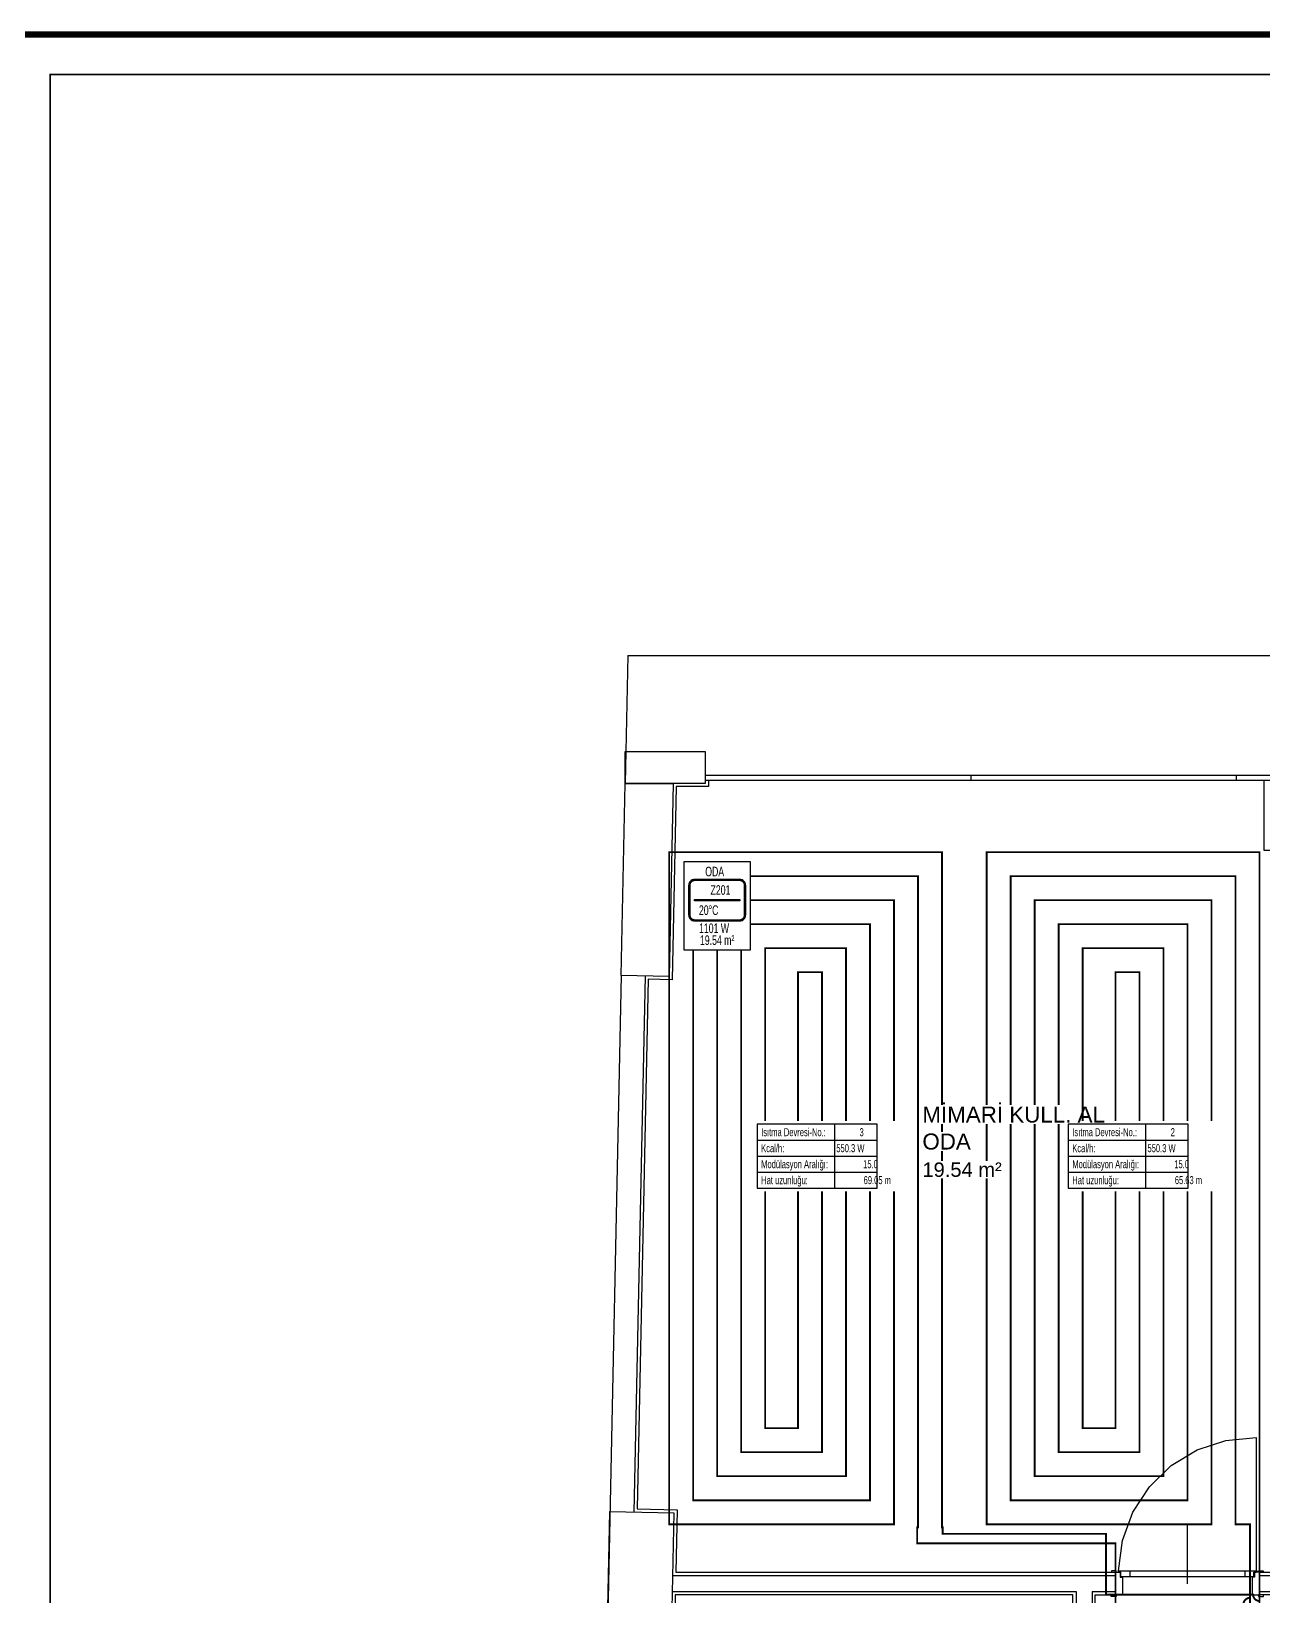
# Model space of a CAD drawing. Header units: centimetres. Extents: x -3952 to 26292, y -15092 to -10712.
# Drawn here: x 11413 to 12184, y -14076 to -13098 of the extents above; entities that cross this region are included whole.
import ezdxf
from ezdxf.enums import TextEntityAlignment as Align

# ---------------------------------------------------------------- set-up
doc = ezdxf.new("R2010")
doc.units = ezdxf.units.CM
for name, color, linetype in [('MIMARI', 8, 'Continuous'), ('MIMARI-KOLON', 8, 'Continuous'), ('MIMARI-YAZI', 8, 'Continuous'), ('MTY-ISIKAYBIMAHAL', 2, 'Continuous'), ('MTY-PAFTA', 7, 'Continuous'), ('MTY-PEX-BORU', 1, 'Continuous'), ('MTY-RADYATÖR', 7, 'Continuous'), ('MTY-TEFRIS', 15, 'Continuous')]:
    doc.layers.add(name, color=color, linetype=linetype)
doc.layers.add('ROTAS-PAFTA-SINIRI', color=8, linetype='Continuous', plot=False)
doc.styles.add('MTYCAPLT', font='arial.ttf', dxfattribs={"width": 0.65, "height": 1})
doc.styles.add('ROTAS', font='arial.ttf')

# ---------------------------------------------------------------- blocks, each defined once
blk = doc.blocks.new('ROTAS_PAFTA')
blk.add_lwpolyline([(0, 0), (1, 0), (1, 1), (0, 1)], close=True)
blk = doc.blocks.new('MTY-RADYATOR MAHAL')
at = {"layer": 'MTY-ISIKAYBIMAHAL', "color": 2}
for points in [[(-35.7, 18.4), (-35.7, -18.4, 0.414214), (-28.2, -25.9), (28.2, -25.9, 0.414214), (35.7, -18.4), (35.7, 18.4, 0.414214), (28.2, 25.9), (-28.2, 25.9, 0.414214)], [(-34.2, 18.4), (-34.2, -18.4, 0.414214), (-28.2, -24.4), (28.2, -24.4, 0.414214), (34.2, -18.4), (34.2, 18.4, 0.414214), (28.2, 24.4), (-28.2, 24.4, 0.414214)]]:
    blk.add_lwpolyline(points, format="xyb", close=True, dxfattribs=at)
at = {"layer": 'MTY-ISIKAYBIMAHAL', "color": 4}
for points in [[(-35.2, 18.4), (-35.2, -18.4, 0.414214), (-28.2, -25.4), (28.2, -25.4, 0.414214), (35.2, -18.4), (35.2, 18.4, 0.414214), (28.2, 25.4), (-28.2, 25.4, 0.414214)], [(-34.7, 18.4), (-34.7, -18.4, 0.414214), (-28.2, -24.9), (28.2, -24.9, 0.414214), (34.7, -18.4), (34.7, 18.4, 0.414214), (28.2, 24.9), (-28.2, 24.9, 0.414214)]]:
    blk.add_lwpolyline(points, format="xyb", close=True, dxfattribs=at)
at = {"layer": 'MTY-ISIKAYBIMAHAL', "color": 2}
blk.add_lwpolyline([(-28.2, 0.8), (28.2, 0.8), (28.2, -0.8), (-28.2, -0.8)], close=True, dxfattribs=at)
at = {"layer": 'MTY-ISIKAYBIMAHAL', "color": 1, "style": 'MTYCAPLT', "width": 0.65}
for tag, p in [('MAHAL_001', (-14.9, 29.8)), ('NO_001', (-8.3, 6.7))]:
    blk.add_attdef(tag, p, '', height=12, rotation=360, dxfattribs=at)
at = {"layer": 'MTY-ISIKAYBIMAHAL', "color": 4, "style": 'MTYCAPLT', "width": 0.65}
for tag, p in [('DERECE_001', (-22.8, -18.5)), ('ISIKAYBI_001', (-22.7, -41.1))]:
    blk.add_attdef(tag, p, '', height=12, rotation=360, dxfattribs=at)
blk.add_attdef('ALAN', text='', height=12, rotation=360, dxfattribs=at).set_placement((0, -50), align=Align.MIDDLE_CENTER)
blk = doc.blocks.new('MTY-ETIKET')
at = {"layer": 'MTY-RADYATÖR'}
for p, q in [((2.69, 0), (2.69, 8)), ((-7, 6), (8, 6)), ((-7, 4), (8, 4)), ((-7, 2), (8, 2))]:
    blk.add_line(p, q, dxfattribs=at)
blk.add_lwpolyline([(8, 0), (8, 8), (-7, 8), (-7, 0)], close=True, dxfattribs=at)
at = {"layer": 'MTY-RADYATÖR', "style": 'MTYCAPLT', "width": 0.65}
for s, p in [('Isıtma Devresi-No.:', (-6.5, 7)), ('Kcal/h:', (-6.5, 5)), ('Modülasyon Aralığı:', (-6.5, 3)), ('Hat uzunluğu:', (-6.5, 1))]:
    blk.add_text(s, height=1, rotation=360, dxfattribs=at).set_placement(p, align=Align.MIDDLE_LEFT)
for tag, p in [('NO1_001', (5.8, 6.5)), ('AR_001', (6.25, 2.5)), ('UZ_001', (6.31, 0.51))]:
    blk.add_attdef(tag, p, '', height=1, rotation=360, dxfattribs=at)
at = {"layer": 'MTY-RADYATÖR', "color": 2, "style": 'MTYCAPLT', "width": 0.65}
for tag, p in [('BORU_001', (-7.07, 4.59)), ('YER_001', (2.9, 4.5))]:
    blk.add_attdef(tag, p, '', height=1, dxfattribs=at)

msp = doc.modelspace()

# ---------------------------------------------------------------- linework, layer by layer
at = {"layer": 'MIMARI'}
for p, q in [((11786.16, -13488.05), (11784.48, -13568.05)), ((11786.16, -13488.05), (14872.59, -13488.05)), ((12000.48, -13563.05), (12000.48, -13566.05)), ((12166.48, -13563.05), (12166.48, -13566.05)), ((11781.95, -13688.03), (11768.28, -14338.08)), ((11796.95, -13688.34), (11789.9, -14023.38)), ((12178.91, -13976.88), (12178.91, -14060.06)), ((12135.89, -14031.61), (12135.89, -14068.3)), ((11814.07, -14063.05), (12090.89, -14063.05)), ((12091.46, -14060.08), (12088.42, -14060.08)), ((12088.42, -14060.08), (12088.42, -14061.05)), ((12088.42, -14061.05), (12091.46, -14061.05)), ((12090.89, -14061.05), (12093.86, -14061.05)), ((12090.89, -14061.05), (12090.89, -14075.05)), ((12090.89, -14063.05), (12090.89, -14073.05)), ((12091.46, -14061.05), (12091.46, -14060.08)), ((12092.88, -14060.06), (12178.91, -14060.06)), ((12092.88, -14061.05), (12092.88, -14060.06)), ((12094.38, -14061), (12092.88, -14061)), ((12093.86, -14061.05), (12093.86, -14064.02)), ((12093.86, -14064.02), (12095.35, -14064.02)), ((12094.38, -14063.89), (12094.38, -14061)), ((12177.41, -14063.89), (12094.38, -14063.89)), ((12095.35, -14064.02), (12095.35, -14075.05)), ((12099.95, -14060.06), (12099.95, -14063.89)), ((12171.84, -14060.06), (12171.84, -14063.89)), ((12177.92, -14064.02), (12176.44, -14064.02)), ((12176.44, -14064.02), (12176.44, -14075.05)), ((12177.41, -14061), (12178.91, -14061)), ((12177.41, -14063.89), (12177.41, -14061)), ((12177.92, -14061.05), (12177.92, -14064.02)), ((12180.89, -14061.05), (12177.92, -14061.05)), ((12178.91, -14061.05), (12178.91, -14060.06)), ((12180.33, -14060.08), (12183.37, -14060.08)), ((12180.33, -14061.05), (12180.33, -14060.08)), ((12183.37, -14061.05), (12180.33, -14061.05)), ((12180.89, -14061.05), (12180.89, -14075.05)), ((12180.89, -14063.05), (12190.89, -14063.05)), ((12180.89, -14063.05), (12180.89, -14073.05)), ((12183.37, -14060.08), (12183.37, -14061.05)), ((11813.86, -14073.05), (12066.39, -14073.05)), ((12066.39, -14073.05), (12066.39, -14083.05)), ((12076.39, -14073.05), (12090.89, -14073.05)), ((12076.39, -14073.05), (12076.39, -14083.05)), ((12088.37, -14076.19), (12088.37, -14075.05)), ((12088.37, -14075.05), (12091.46, -14075.05)), ((12091.46, -14076.19), (12088.37, -14076.19)), ((12095.35, -14075.05), (12090.89, -14075.05)), ((12091.46, -14075.05), (12091.46, -14076.19)), ((12176.44, -14075.05), (12180.89, -14075.05)), ((12180.33, -14075.05), (12180.33, -14076.19)), ((12183.42, -14075.05), (12180.33, -14075.05)), ((12180.33, -14076.19), (12183.42, -14076.19)), ((12180.89, -14073.05), (12190.89, -14073.05)), ((12183.42, -14076.19), (12183.42, -14075.05))]:
    msp.add_line(p, q, dxfattribs=at)
for points in [[(11784.48, -13568.05), (11784.48, -13548.05), (11834.48, -13548.05), (11834.48, -13568.05), (11784.48, -13568.05)], [(11836.48, -13566.05), (11836.48, -13570.05), (11816.44, -13570.05), (11813.9, -13690.7), (11798.91, -13690.38), (11791.94, -14021.42), (11816.94, -14021.95), (11816.11, -14061.05), (12090.89, -14061.05)], [(11834.48, -13566.05), (14820.89, -13566.05), (14820.89, -13563.05), (11834.48, -13563.05), (11834.48, -13566.05)], [(12180.89, -14061.05), (12188.89, -14061.05), (12188.89, -14031.05), (12193.89, -14031.05), (12193.89, -13610.05), (12183.89, -13610.05), (12183.89, -13566.05), (12247.89, -13566.05), (12247.89, -13610.05), (12217.89, -13610.05), (12217.89, -13891.05), (12450.89, -13891.05)], [(12092.88, -14060.06), (12095.29, -14041.26), (12101.83, -14023.47), (12112.18, -14007.58), (12125.81, -13994.4), (12142.03, -13984.6), (12160.03, -13978.66), (12178.91, -13976.88)], [(12179.83, -14060.47), (12179.23, -14060.47), (12179.83, -14060.47)], [(12064.39, -14083.05), (12064.39, -14075.05), (11815.82, -14075.05), (11815.59, -14085.93), (11790.6, -14085.41), (11785.32, -14336.44), (11800.31, -14336.75), (11798.05, -14446.39)], [(12078.39, -14083.05), (12078.39, -14075.05), (12090.89, -14075.05)], [(12856.39, -14113.05), (12856.39, -14075.05), (12180.89, -14075.05)]]:
    msp.add_lwpolyline(points, dxfattribs=at)
at = {"layer": 'MIMARI-KOLON'}
for points in [[(11784.48, -13568.05), (11814.48, -13568.05), (11811.95, -13688.66), (11781.95, -13688.03), (11784.48, -13568.05)], [(11774.9, -14023.06), (11814.9, -14023.9), (11813.63, -14083.89), (11773.64, -14083.05), (11774.9, -14023.06)]]:
    msp.add_lwpolyline(points, dxfattribs=at)
at = {"layer": 'MTY-PAFTA'}
for points, const_width in [([(11400, -15050), (15200, -15050), (15200, -13100), (11400, -13100)], 4), ([(11425, -15025), (15175, -15025), (15175, -13125), (11425, -13125)], 1)]:
    msp.add_lwpolyline(points, close=True, dxfattribs=dict(at, const_width=const_width))
at = {"layer": 'MTY-PEX-BORU', "const_width": 1.2}
for points in [[(12085, -14043), (12085, -14037), (11983, -14037), (11983, -14033), (11982.5, -14033), (11982.5, -14031), (11982.5, -13611), (11812, -13611), (11812, -14031), (11952.5, -14031), (11952.5, -13641), (11842, -13641), (11842, -14001), (11922.5, -14001), (11922.5, -13671), (11872, -13671), (11872, -13971), (11892.5, -13971), (11892.5, -13686), (11907.5, -13686), (11907.5, -13986), (11857, -13986), (11857, -13656), (11937.5, -13656), (11937.5, -14016), (11827, -14016), (11827, -13626), (11967.5, -13626), (11967.5, -14031), (11967.5, -14033), (11967, -14033), (11967, -14043), (12085, -14043)], [(12181, -14117), (12181, -14031), (12181, -13611), (12010.5, -13611), (12010.5, -14031), (12151, -14031), (12151, -13641), (12040.5, -13641), (12040.5, -14001), (12121, -14001), (12121, -13671), (12070.5, -13671), (12070.5, -13971), (12091, -13971), (12091, -13686), (12106, -13686), (12106, -13986), (12055.5, -13986), (12055.5, -13656), (12136, -13656), (12136, -14016), (12025.5, -14016), (12025.5, -13626), (12166, -13626), (12166, -14031), (12175, -14031), (12175, -14123)], [(12091, -14075), (12085, -14075), (12085, -14043)], [(12085, -14043), (12091, -14043), (12091, -14075)], [(12174.95, -14075), (12091, -14075)], [(12091, -14075), (12091, -14081), (12171, -14081), (12171.14, -14079.96), (12171.54, -14079), (12172.17, -14078.17), (12173, -14077.54), (12173.96, -14077.14), (12174.95, -14077.01)], [(12180.95, -14078.99), (12179.96, -14078.86), (12179, -14078.46), (12178.17, -14077.83), (12177.54, -14077), (12177.14, -14076.04), (12177, -14075), (12175.05, -14075)]]:
    msp.add_lwpolyline(points, dxfattribs=at)

# ---------------------------------------------------------------- block references
at = {"layer": 'ROTAS-PAFTA-SINIRI', "xscale": 3800, "yscale": 1950}
msp.add_blockref('ROTAS_PAFTA', (11400, -15050), dxfattribs=at)

# ---------------------------------------------------------------- next in the draw order: wipeouts: each hides what was drawn before it
for points in [[(11821.14, -13672), (11862.86, -13672), (11862.86, -13617.08), (11821.14, -13617.08)], [(11865, -13823), (11957.26, -13823), (11957.26, -13779), (11865, -13779)], [(12059.5, -13823), (12151.76, -13823), (12151.76, -13779), (12059.5, -13779)], [(11989.88, -13797.83), (11969.28, -13797.83), (11969.28, -13785.83), (11989.88, -13785.83)], [(12015.92, -13814.92), (11969.28, -13814.92), (11969.28, -13803.92), (12015.92, -13803.92)]]:
    msp.add_wipeout(points)

# ---------------------------------------------------------------- next in the draw order: linework, layer by layer
at = {"layer": 'MTY-ISIKAYBIMAHAL'}
msp.add_lwpolyline([(11821.14, -13672), (11862.86, -13672), (11862.86, -13617.08), (11821.14, -13617.08)], close=True, dxfattribs=at)

# ---------------------------------------------------------------- next in the draw order: block references
at = {"layer": 'MTY-TEFRIS', "xscale": 0.5, "yscale": 0.5}
msp.add_blockref('MTY-RADYATOR MAHAL', (11842, -13641), dxfattribs=at).add_auto_attribs({'DERECE_001': '20°C', 'MAHAL_001': 'ODA', 'ISIKAYBI_001': '1101 W', 'NO_001': 'Z201', 'ALAN': '19.54 m²'})
at = {"layer": 'MTY-TEFRIS'}
ref = msp.add_blockref('MTY-ETIKET', (11902, -13821), dxfattribs=dict(at, xscale=5, yscale=5))
ref.add_attrib('UZ_001', '69.05 m', (11933.56, -13818.46), dxfattribs={"layer": 'MTY-RADYATÖR', "height": 5, "rotation": 359.99998, "style": 'MTYCAPLT', "width": 0.65})
ref.add_attrib('AR_001', '15.0', (11933.25, -13808.5), dxfattribs={"layer": 'MTY-RADYATÖR', "height": 5, "rotation": 359.99998, "style": 'MTYCAPLT', "width": 0.65})
ref.add_attrib('NO1_001', '3', (11931, -13788.5), dxfattribs={"layer": 'MTY-RADYATÖR', "height": 5, "rotation": 359.99998, "style": 'MTYCAPLT', "width": 0.65})
ref.add_attrib('YER_001', '550.3 W', (11916.49, -13798.5), dxfattribs={"layer": 'MTY-RADYATÖR', "color": 2, "height": 5, "style": 'MTYCAPLT', "width": 0.65})

# ---------------------------------------------------------------- next in the draw order: texts
at = {"layer": 'MIMARI-YAZI', "style": 'ROTAS'}
for s, height, p in [('ODA', 10, (11970.28, -13796.83)), ('19.54 m²', 9, (11970.28, -13813.92))]:
    msp.add_text(s, height=height, dxfattribs=at).set_placement(p)

# ---------------------------------------------------------------- next in the draw order: wipeouts: each hides what was drawn before it
msp.add_wipeout([(12064.28, -13780.96), (11969.28, -13780.96), (11969.28, -13768.96), (12064.28, -13768.96)])

# ---------------------------------------------------------------- next in the draw order: block references
at = {"layer": 'MTY-TEFRIS'}
ref = msp.add_blockref('MTY-ETIKET', (12096.5, -13821), dxfattribs=dict(at, xscale=5, yscale=5))
ref.add_attrib('UZ_001', '65.63 m', (12128.06, -13818.46), dxfattribs={"layer": 'MTY-RADYATÖR', "height": 5, "rotation": 359.99998, "style": 'MTYCAPLT', "width": 0.65})
ref.add_attrib('AR_001', '15.0', (12127.75, -13808.5), dxfattribs={"layer": 'MTY-RADYATÖR', "height": 5, "rotation": 359.99998, "style": 'MTYCAPLT', "width": 0.65})
ref.add_attrib('NO1_001', '2', (12125.5, -13788.5), dxfattribs={"layer": 'MTY-RADYATÖR', "height": 5, "rotation": 359.99998, "style": 'MTYCAPLT', "width": 0.65})
ref.add_attrib('YER_001', '550.3 W', (12110.99, -13798.5), dxfattribs={"layer": 'MTY-RADYATÖR', "color": 2, "height": 5, "style": 'MTYCAPLT', "width": 0.65})

# ---------------------------------------------------------------- next in the draw order: texts
at = {"layer": 'MIMARI-YAZI', "style": 'ROTAS'}
msp.add_text('MİMARİ KULL. AL', height=10, dxfattribs=at).set_placement((11970.28, -13779.96))

doc.saveas('drawing.dxf')
